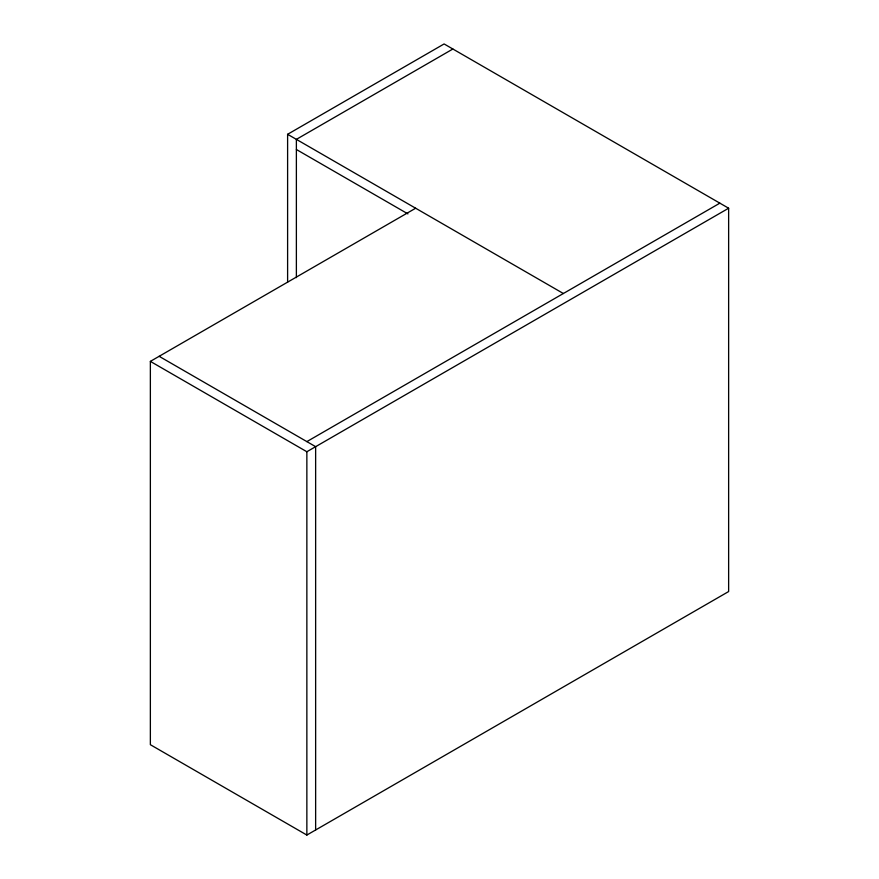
<?xml version="1.0" encoding="UTF-8"?>
<svg xmlns="http://www.w3.org/2000/svg" width="879" height="879" viewBox="0 0 879 879"><rect width="100%" height="100%" fill="white"/><g stroke="black" fill="none" stroke-linecap="round" stroke-linejoin="round"><path stroke-width="1.32" d="M287.609 282.148L287.609 134.3L444.104 43.95L728.636 208.224L728.636 591.545L306.859 835.05L150.364 744.7L150.364 361.379L415.646 208.224M452.872 49.015L296.377 139.365L296.377 277.632M306.859 441.61L719.857 203.159M150.364 361.379L306.859 451.74L728.636 208.224M287.609 134.3L563.362 293.509M296.377 149.496L407.922 213.894M159.143 356.314L315.638 446.675L315.638 829.985M306.859 451.74L306.859 835.05"/></g></svg>
